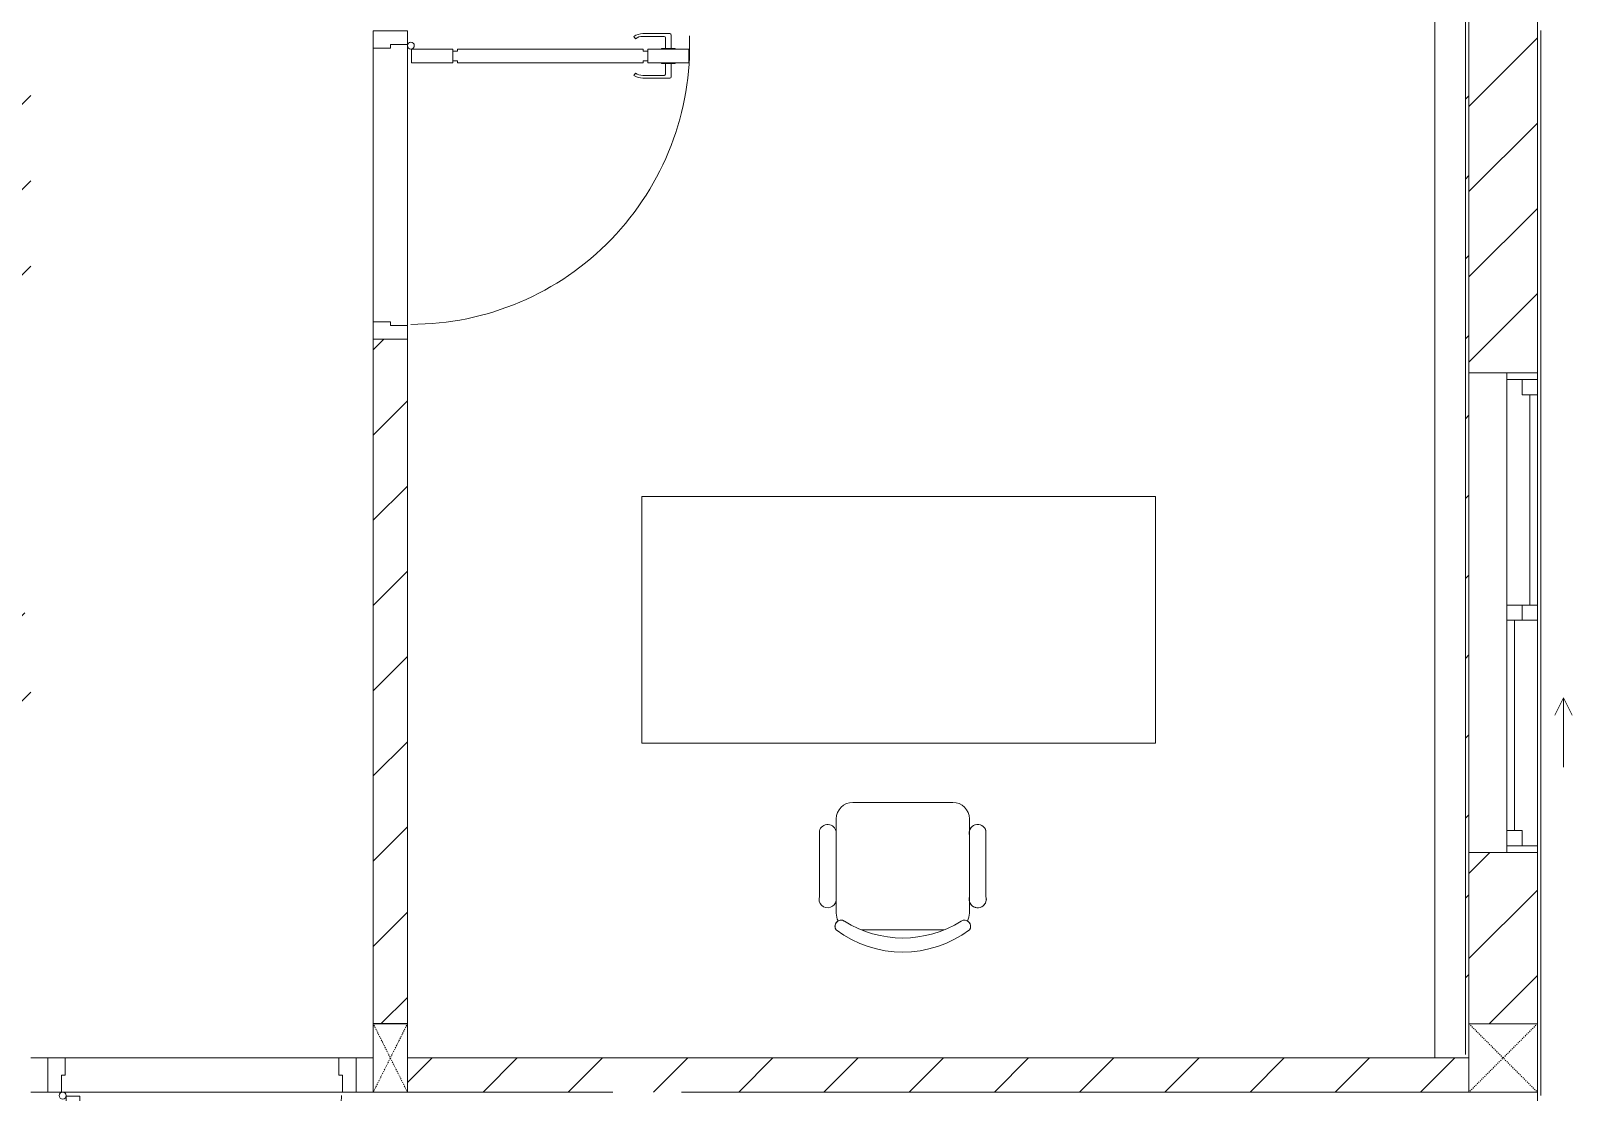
# Model space of a CAD drawing. Header units: millimetres. Extents: x 5357 to 201988, y -16345 to 109895.
# Drawn here: x 122853 to 127354, y 19137 to 22237 of the extents above; entities that cross this region are included whole.
import ezdxf

# ---------------------------------------------------------------- set-up
doc = ezdxf.new("R2010")
doc.units = ezdxf.units.MM
doc.linetypes.add('Dash', pattern=[6, 3, -3])
doc.linetypes.add('Grid Line', pattern=[22.225, 12.7, -3.175, 3.175, -3.175])
for name, color, linetype, lineweight in [('0-1', 7, 'Continuous', 5), ('A-CLNG', 13, 'Continuous', 9), ('A-DETL-GENF-1', 53, 'Continuous', 9), ('A-DETL-THIN', 151, 'Continuous', 9), ('A-DOOR-1', 53, 'Continuous', 9), ('A-FLOR-1', 10, 'Continuous', 9), ('A-FLOR-2', 53, 'Continuous', 9), ('A-GLAZ', 151, 'Continuous', 9), ('A-WALL', 113, 'Continuous', 9), ('A-WALL-1', 9, 'Continuous', 18), ('A-WALL-2', 53, 'Continuous', 9), ('A-WALL-3', 10, 'Continuous', 9), ('A-WALL-4', 113, 'Continuous', 18), ('A-WALL-PATT-1', 10, 'Continuous', 9), ('A-WALL-PATT-2', 53, 'Continuous', 9), ('A-WALL-PATT-3', 111, 'Continuous', 9), ('G-IMPT', 8, 'Continuous', 9), ('I-FURN', 30, 'Continuous', 9), ('I-FURN-1', 53, 'Continuous', 9), ('I-WALL-1', 9, 'Continuous', 18), ('M-EQPM', 50, 'Continuous', 9), ('S-COLS', 52, 'Continuous', 9), ('S-COLS-2', 9, 'Continuous', 18), ('S-COLS-4', 53, 'Continuous', 9), ('S-COLS-5', 52, 'Continuous', 18), ('S-COLS-6', 52, 'Dash', 9), ('S-COLS-HDLN', 52, 'Dash', 9), ('S-COLS-HDLN-1', 53, 'Dash', 9), ('S-GRID-1', 1, 'Grid Line', 9)]:
    doc.layers.add(name, color=color, linetype=linetype, lineweight=lineweight)
pattern_1 = [(45, (0, 0), (-124.4508, 124.4508), [])]

# ---------------------------------------------------------------- blocks, each defined once
blk = doc.blocks.new('NCV_TKTC_KET CAU_rvt-1-TKCS_MB SÂN ĐƯỜNG NỘI BỘ')
at = {"layer": 'A-FLOR-1'}
for p, q in [((122902.6, 19136.9), (122852.6, 19136.9)), ((122852.6, 19136.9), (122902.6, 19136.9)), ((122902.6, 19136.9), (122852.6, 19136.9)), ((122942.6, 19136.9), (122902.6, 19136.9)), ((122902.6, 19136.9), (122942.6, 19136.9)), ((122942.6, 19136.9), (122902.6, 19136.9)), ((123762.6, 19136.9), (122942.6, 19136.9)), ((122942.6, 19136.9), (123762.6, 19136.9)), ((122942.6, 19136.9), (123762.6, 19136.9)), ((123762.6, 19136.9), (122942.6, 19136.9)), ((123802.6, 19136.9), (123762.6, 19136.9)), ((123762.6, 19136.9), (123802.6, 19136.9)), ((123802.6, 19136.9), (123762.6, 19136.9)), ((123852.6, 19136.9), (123802.6, 19136.9)), ((123802.6, 19136.9), (123852.6, 19136.9)), ((123852.6, 19136.9), (123802.6, 19136.9)), ((123948, 19136.9), (123852.9, 19136.9)), ((123852.9, 19136.9), (123948, 19136.9)), ((123948, 19136.9), (123852.9, 19136.9)), ((123952.6, 19136.9), (123948, 19136.9)), ((123948, 19136.9), (123952.6, 19136.9)), ((123952.6, 19136.9), (123948, 19136.9)), ((124552.6, 19136.9), (123952.6, 19136.9)), ((123952.6, 19136.9), (124552.6, 19136.9)), ((124552.6, 19136.9), (123952.6, 19136.9)), ((127052.5, 19136.9), (124752.6, 19136.9)), ((124752.6, 19136.9), (127052.5, 19136.9)), ((126400.6, 19136.9), (124752.6, 19136.9)), ((127252.6, 19136.9), (127252.6, 17586.9))]:
    blk.add_line(p, q, dxfattribs=at)
at = {"layer": 'A-FLOR-2'}
blk.add_line((127252.6, 17586.9), (127252.6, 19136.9), dxfattribs=at)
blk = doc.blocks.new('DOOR_CW_01 CANH MO-PANEL KINH - DIW_01-900x2200-CỬA GỖ VÂN LAMINATE-553393-TKCS_MB SÂN ĐƯỜNG NỘI BỘ')
at = {"layer": 'A-DETL-GENF-1'}
for p, q in [((-397, 872), (-357, 872)), ((-397, 752), (-397, 872)), ((-357, 872), (-357, 752)), ((-442, 737), (-442, 816.5)), ((-399, 820.5), (-438, 820.5)), ((-399, 831.8), (-397, 831.8)), ((-399, 792.2), (-399, 831.8)), ((-397, 792.2), (-397, 831.8)), ((-357, 792.2), (-357, 831.8)), ((-355, 831.8), (-357, 831.8)), ((-355, 792.2), (-355, 831.8)), ((-355, 820.5), (-316, 820.5)), ((-312, 737), (-312, 816.5)), ((-434, 799.5), (-434, 737)), ((-399, 803.5), (-430, 803.5)), ((-397, 792.2), (-399, 792.2)), ((-357, 792.2), (-355, 792.2)), ((-355, 803.5), (-324, 803.5)), ((-320, 799.5), (-320, 737)), ((-357, 752), (-397, 752)), ((-397, 738), (-391, 738)), ((-397, 738), (-397, 196)), ((-363, 752), (-391, 752)), ((-391, 752), (-391, 738)), ((-363, 738), (-363, 752)), ((-357, 738), (-363, 738)), ((-357, 196), (-357, 738)), ((-433.9, 711.2), (-427.3, 715.8)), ((-320.1, 711.2), (-326.7, 715.8)), ((-397, 196), (-391, 196)), ((-357, 182), (-397, 182)), ((-397, 182), (-397, 62)), ((-391, 196), (-391, 182)), ((-391, 182), (-363, 182)), ((-357, 196), (-363, 196)), ((-363, 182), (-363, 196)), ((-357, 62), (-357, 182)), ((-397, 62), (-357, 62))]:
    blk.add_line(p, q, dxfattribs=at)
blk.add_circle((-407, 60), 10, dxfattribs=at)
for centre, radius, start, end in [((-407, 60), 814, 360, 92), ((-438, 816.5), 4, 90, 180), ((-316, 816.5), 4, 0, 90), ((-430, 799.5), 4, 90, 180), ((-324, 799.5), 4, 360, 90), ((-397, 737), 45, 180, 215), ((-397, 737), 37, 180, 215), ((-357, 737), 37, 325, 0), ((-357, 737), 45, 325, 0)]:
    blk.add_arc(centre, radius, start, end, dxfattribs=at)
at = {"layer": 'A-DOOR-1'}
for p, q in [((-410, 50), (-450, 50)), ((-450, 50), (-450, -50)), ((-410, 0), (-410, 50)), ((-407, 50), (-382, 50)), ((450, 50), (410, 50)), ((410, 50), (410, 0)), ((450, -50), (450, 50)), ((-400, 0), (-410, 0)), ((-400, -50), (-400, 0)), ((410, 0), (400, 0)), ((400, 0), (400, -50)), ((-450, -50), (-400, -50)), ((400, -50), (450, -50))]:
    blk.add_line(p, q, dxfattribs=at)
blk = doc.blocks.new('BAN LV A - BAN LV A_dwg_ban hoc2-348006-TKCS_MB SÂN ĐƯỜNG NỘI BỘ')
at = {"layer": 'I-FURN'}
for p, q in [((145.8, 437.4), (-145.8, 437.4)), ((-194.4, 388.8), (-194.4, 113.4)), ((194.4, 113.4), (194.4, 388.8)), ((-243, 354.4), (-243, 162)), ((194.4, 351.4), (194.4, 150.8)), ((243.7, 162), (243.7, 354.4)), ((-120.5, 64.8), (120.5, 64.8))]:
    blk.add_line(p, q, dxfattribs=at)
at = {"layer": 'I-FURN', "flags": 128}
blk.add_lwpolyline([(-737.8, 610.5), (-737.8, 1330.5), (-154.9, 1330.5), (762.2, 1330.5), (762.2, 610.5)], close=True, dxfattribs=at)
at = {"layer": 'I-FURN'}
for centre, radius, start, end in [((-145.8, 388.8), 48.6, 90, 180), ((145.8, 388.8), 48.6, 360, 90), ((-218.7, 347.3), 25.3, 343.7398, 163.7398), ((219.4, 347.3), 25.3, 16.2602, 170.7054), ((-218.7, 154.9), 25.3, 163.7398, 16.2602), ((219.4, 154.9), 25.3, 189.2946, 16.2602), ((-180.2, 75.4), 17.8, 57.9726, 216.6901), ((-145.8, 113.4), 48.6, 180, 207.5844), ((0, 359.3), 318.2, 237.5758, 302.4242), ((180.2, 75.4), 17.8, 323.3099, 122.0274), ((145.8, 113.4), 48.6, 332.4156, 0), ((0, 324), 324, 233.1301, 306.8699)]:
    blk.add_arc(centre, radius, start, end, dxfattribs=at)
blk = doc.blocks.new('BAN LV A - BAN LV A_dwg-348005-TKCS_MB SÂN ĐƯỜNG NỘI BỘ')
at = {"extrusion": (0, 0, -1), "zscale": -1, "rotation": 180}
blk.add_blockref('BAN LV A - BAN LV A_dwg_ban hoc2-348006-TKCS_MB SÂN ĐƯỜNG NỘI BỘ', (-729, 1383.7), dxfattribs=at)
blk = doc.blocks.new('BAN LV A - BAN LV A-348231-TKCS_MB SÂN ĐƯỜNG NỘI BỘ')
at = {"layer": 'I-FURN-1'}
for p, q in [((534.6, 1270.3), (534.6, 1235.9)), ((923.4, 1232.9), (923.4, 1270.3)), ((486, 1221.7), (486, 1029.3)), ((972.7, 1029.3), (972.7, 1221.7)), ((534.6, 1029.3), (534.6, 994.9)), ((923.4, 994.9), (923.4, 1032.3)), ((583.2, 946.3), (874.8, 946.3)), ((1491.2, 773.2), (-8.8, 773.2)), ((-8.8, 773.2), (-8.8, 53.2)), ((1491.2, 53.2), (1491.2, 773.2)), ((-8.8, 53.2), (1491.2, 53.2))]:
    blk.add_line(p, q, dxfattribs=at)
for centre, radius, start, end in [((729, 1059.7), 324, 53.1301, 126.8699), ((548.9, 1308.3), 17.8, 143.3099, 240.596), ((909.2, 1308.3), 17.8, 299.404, 36.6901), ((583.2, 1270.3), 48.6, 152.4156, 180), ((874.8, 1270.3), 48.6, 360, 27.5844), ((510.3, 1228.8), 25.3, 16.2602, 196.2602), ((948.4, 1228.8), 25.3, 343.7398, 170.7054), ((510.3, 1036.4), 25.3, 196.2602, 343.7398), ((583.2, 994.9), 48.6, 180, 270), ((874.8, 994.9), 48.6, 270, 360), ((948.4, 1036.4), 25.3, 189.2946, 343.7398)]:
    blk.add_arc(centre, radius, start, end, dxfattribs=at)
blk.add_blockref('BAN LV A - BAN LV A_dwg-348005-TKCS_MB SÂN ĐƯỜNG NỘI BỘ', (0, 0))
blk = doc.blocks.new('DOOR_CW_01 CANH MO-PANEL KINH - DIG_01-900x2200-CỬA NHÔM KÍNH-400860-TKCS_MB SÂN ĐƯỜNG NỘI BỘ')
at = {"layer": 'A-DETL-GENF-1'}
for p, q in [((-397, -182), (-397, -62)), ((-397, -62), (-357, -62)), ((-357, -62), (-357, -182)), ((-357, -182), (-397, -182)), ((-397, -196), (-391, -196)), ((-397, -738), (-397, -196)), ((-391, -196), (-391, -182)), ((-391, -182), (-363, -182)), ((-363, -182), (-363, -196)), ((-357, -196), (-363, -196)), ((-357, -196), (-357, -738)), ((-433.9, -711.2), (-427.3, -715.8)), ((-320.1, -711.2), (-326.7, -715.8)), ((-442, -737), (-442, -816.5)), ((-434, -799.5), (-434, -737)), ((-397, -738), (-391, -738)), ((-357, -752), (-397, -752)), ((-397, -752), (-397, -872)), ((-391, -752), (-391, -738)), ((-363, -752), (-391, -752)), ((-357, -738), (-363, -738)), ((-363, -738), (-363, -752)), ((-357, -872), (-357, -752)), ((-320, -799.5), (-320, -737)), ((-312, -737), (-312, -816.5)), ((-399, -803.5), (-430, -803.5)), ((-399, -792.2), (-399, -831.8)), ((-397, -792.2), (-399, -792.2)), ((-397, -792.2), (-397, -831.8)), ((-357, -792.2), (-357, -831.8)), ((-357, -792.2), (-355, -792.2)), ((-355, -792.2), (-355, -831.8)), ((-355, -803.5), (-324, -803.5)), ((-399, -820.5), (-438, -820.5)), ((-399, -831.8), (-397, -831.8)), ((-355, -831.8), (-357, -831.8)), ((-355, -820.5), (-316, -820.5)), ((-397, -872), (-357, -872))]:
    blk.add_line(p, q, dxfattribs=at)
blk.add_circle((-407, -60), 10, dxfattribs=at)
for centre, radius, start, end in [((-407, -60), 814, 268, 0), ((-397, -737), 45, 145, 180), ((-397, -737), 37, 145, 180), ((-357, -737), 37, 0, 35), ((-357, -737), 45, 360, 35), ((-430, -799.5), 4, 180, 270), ((-324, -799.5), 4, 270, 0), ((-438, -816.5), 4, 180, 270), ((-316, -816.5), 4, 270, 0)]:
    blk.add_arc(centre, radius, start, end, dxfattribs=at)
at = {"layer": 'A-DOOR-1'}
for p, q in [((-450, -50), (-450, 50)), ((-450, 50), (-400, 50)), ((-400, 50), (-400, 0)), ((400, 0), (400, 50)), ((400, 50), (450, 50)), ((450, 50), (450, -50)), ((-410, 0), (-410, -50)), ((-400, 0), (-410, 0)), ((410, 0), (400, 0)), ((410, -50), (410, 0)), ((-410, -50), (-450, -50)), ((-407, -50), (-382, -50)), ((450, -50), (410, -50))]:
    blk.add_line(p, q, dxfattribs=at)
blk = doc.blocks.new('G1_SOF - BO TRU - 100x200-V106-TKCS_MB SÂN ĐƯỜNG NỘI BỘ')
at = {"layer": 'S-COLS-2'}
for p, q in [((50, 100), (-50, 100)), ((-50, 100), (-50, -100)), ((50, -100), (50, 100)), ((-50, -100), (50, -100))]:
    blk.add_line(p, q, dxfattribs=at)
at = {"layer": 'S-COLS-HDLN-1'}
for p, q in [((50, 100), (-50, -100)), ((-50, 100), (50, -100))]:
    blk.add_line(p, q, dxfattribs=at)
blk = doc.blocks.new('NCV_TKTC_TANG 1_rvt-1-TKCS_MB SÂN ĐƯỜNG NỘI BỘ')
at = {"layer": 'A-WALL-PATT-1'}
h = blk.add_hatch(dxfattribs=at)
h.set_pattern_fill('FP_1', color=256, style=0, pattern_type=2)
h.set_pattern_definition(pattern_1)
h.paths.add_polyline_path([(122852.6, 17586.9), (122852.6, 19136.9), (122752.6, 19136.9), (122752.6, 17586.9), (122851.9, 17586.9)])
h.paths.add_polyline_path([(122802.6, 20236.9), (122852.6, 20236.9), (122852.6, 20536.5), (122752.6, 20536.5), (122752.6, 20236.9), (122769.3, 20236.9)])
h.paths.add_polyline_path([(122752.6, 21336.5), (122852.6, 21336.5), (122852.6, 22236.9), (122752.6, 22236.9), (122752.6, 21734.7)])
h = blk.add_hatch(dxfattribs=at)
h.set_pattern_fill('FP_1', color=256, style=0, pattern_type=2)
h.set_pattern_definition(pattern_1)
h.paths.add_polyline_path([(123948, 19337.4), (123952.6, 19337.4), (123952.6, 21336.5), (123852.6, 21336.5), (123852.6, 19337.4)])
h = blk.add_hatch(dxfattribs=at)
h.set_pattern_fill('FP_1', color=256, style=0, pattern_type=2)
h.set_pattern_definition(pattern_1)
h.paths.add_polyline_path([(127052.5, 19136.9), (127052.6, 19136.9), (127052.5, 19236.9), (123952.6, 19236.9), (123952.6, 19136.9), (126952.6, 19136.9)])
at = {"layer": 'A-WALL-PATT-2'}
h = blk.add_hatch(dxfattribs=at)
h.set_pattern_fill('FP_2', color=256, style=0, pattern_type=2)
h.set_pattern_definition([(45, (0, 0), (-116.67262, 116.67262), [])])
h.paths.add_polyline_path([(127052.5, 19246.9), (127052.6, 19246.9), (127052.5, 22336.9), (127042.6, 22336.9), (127042.6, 19246.9)])
at = {"layer": 'A-FLOR-1'}
for p, q in [((123852.6, 22236.5), (123852.6, 22186.5)), ((123852.6, 22186.5), (123852.6, 21386.5)), ((123852.6, 21386.5), (123852.6, 21336.9)), ((123852.6, 21336.5), (123852.6, 19337.4)), ((123852.6, 19336.9), (123852.6, 19236.9)), ((122902.6, 19236.9), (122852.6, 19236.9)), ((122952.6, 19236.9), (122902.6, 19236.9)), ((122902.6, 19236.9), (122952.6, 19236.9)), ((123752.6, 19236.9), (122952.6, 19236.9)), ((122952.6, 19236.9), (123752.6, 19236.9)), ((123802.6, 19236.9), (123752.6, 19236.9)), ((123752.6, 19236.9), (123802.6, 19236.9)), ((123852.6, 19236.9), (123802.6, 19236.9))]:
    blk.add_line(p, q, dxfattribs=at)
at = {"layer": 'A-FLOR-2'}
for p, q in [((123852.6, 21386.5), (123852.6, 22186.5)), ((122952.6, 19236.9), (123752.6, 19236.9)), ((123752.6, 19236.9), (122952.6, 19236.9))]:
    blk.add_line(p, q, dxfattribs=at)
at = {"layer": 'A-WALL-1'}
for p, q in [((123852.6, 19337.4), (123952.6, 19337.4)), ((122862.6, 19236.9), (122852.6, 19236.9)), ((123852.6, 19236.9), (123842.6, 19236.9)), ((127052.6, 19236.9), (123952.6, 19236.9)), ((127052.6, 19136.9), (127052.6, 19236.9))]:
    blk.add_line(p, q, dxfattribs=at)
at = {"layer": 'A-WALL-2'}
for p, q in [((123952.6, 22196.5), (123952.6, 21376.5)), ((123852.6, 21386.5), (123852.6, 22186.5)), ((123852.6, 21336.5), (123852.6, 19337.4)), ((123952.6, 19337.4), (123952.6, 21336.5)), ((122902.6, 19236.9), (122862.6, 19236.9)), ((123842.6, 19236.9), (123802.6, 19236.9))]:
    blk.add_line(p, q, dxfattribs=at)
at = {"layer": 'A-WALL-3'}
for p, q in [((122902.6, 19236.9), (122952.6, 19236.9)), ((122952.6, 19236.9), (123752.6, 19236.9)), ((123752.6, 19236.9), (123802.6, 19236.9))]:
    blk.add_line(p, q, dxfattribs=at)
at = {"layer": 'I-WALL-1'}
for p, q in [((127052.6, 21237.4), (127052.6, 22336.9)), ((127042.6, 22326.9), (127042.6, 19246.9)), ((127052.6, 19246.9), (127052.6, 19837.4))]:
    blk.add_line(p, q, dxfattribs=at)
at = {"layer": 'A-DOOR-1', "rotation": 269.9999999999996}
blk.add_blockref('DOOR_CW_01 CANH MO-PANEL KINH - DIW_01-900x2200-CỬA GỖ VÂN LAMINATE-553393-TKCS_MB SÂN ĐƯỜNG NỘI BỘ', (123902.6, 21786.5), dxfattribs=at)
at = {"layer": 'A-DOOR-1'}
blk.add_blockref('DOOR_CW_01 CANH MO-PANEL KINH - DIG_01-900x2200-CỬA NHÔM KÍNH-400860-TKCS_MB SÂN ĐƯỜNG NỘI BỘ', (123352.6, 19186.9), dxfattribs=at)
at = {"layer": 'I-FURN-1', "rotation": 180}
blk.add_blockref('BAN LV A - BAN LV A-348231-TKCS_MB SÂN ĐƯỜNG NỘI BỘ', (126128.2, 20929.7), dxfattribs=at)
at = {"layer": 'S-COLS-4', "rotation": 180}
blk.add_blockref('G1_SOF - BO TRU - 100x200-V106-TKCS_MB SÂN ĐƯỜNG NỘI BỘ', (123902.6, 19236.9), dxfattribs=at)
blk = doc.blocks.new('1_FAMILY RVT - W01-WxH 1400x1400xmm-389822-TKCS_MB SÂN ĐƯỜNG NỘI BỘ')
at = {"layer": 'A-GLAZ'}
for p, q in [((248.4, 172.39), (299.2, 197.79)), ((248.4, 172.39), (299.2, 146.99)), ((248.4, 172.39), (451.6, 172.39)), ((-700, 96.19), (-700, -103.81)), ((700, 96.19), (-700, 96.19)), ((-700, 96.19), (-636.5, 96.19)), ((-680.95, 96.19), (-680.95, 7.29)), ((-636.5, 96.19), (-22.225, 96.19)), ((-636.5, 96.19), (-636.5, 51.74)), ((-22.225, 7.29), (-22.225, 96.19)), ((-22.225, 96.19), (22.225, 96.19)), ((22.225, 96.19), (680.95, 96.19)), ((22.225, 96.19), (22.225, 7.29)), ((680.95, 96.19), (700, 96.19)), ((680.95, 96.19), (680.95, 7.29)), ((700, -103.81), (700, 96.19)), ((-636.5, 51.74), (-680.95, 51.74)), ((-636.5, 73.965), (-22.225, 73.965)), ((22.225, 51.74), (-22.225, 51.74)), ((636.5, 51.74), (636.5, 7.29)), ((680.95, 51.74), (636.5, 51.74)), ((-700, 7.29), (-680.95, 7.29)), ((-680.95, 7.29), (-22.225, 7.29)), ((-22.225, 7.29), (22.225, 7.29)), ((22.225, 29.515), (636.5, 29.515)), ((22.225, 7.29), (636.5, 7.29)), ((636.5, 7.29), (700, 7.29)), ((-700, -103.81), (700, -103.81))]:
    blk.add_line(p, q, dxfattribs=at)
blk = doc.blocks.new('TKTC_XREF_251221_MB TANG 1 - TKTC_XREF_260130_MB TANG 1_dwg-4202109-TKCS_MB SÂN ĐƯỜNG NỘI BỘ')
at = {"layer": 'G-IMPT'}
blk.add_line((-75899.1, -383759.7), (-75899.1, -382209.7), dxfattribs=at)
blk = doc.blocks.new('TKTC_XREF_251221_MB TANG 1 - TKTC_XREF_251221_MB TANG 1-2038492-TKCS_MB SÂN ĐƯỜNG NỘI BỘ')
blk.add_blockref('TKTC_XREF_251221_MB TANG 1 - TKTC_XREF_260130_MB TANG 1_dwg-4202109-TKCS_MB SÂN ĐƯỜNG NỘI BỘ', (169499.1, 384109.7))
blk = doc.blocks.new('G1_SOF - BO TRU - 200x200-3051103-TKCS_MB SÂN ĐƯỜNG NỘI BỘ')
at = {"layer": 'S-COLS-HDLN'}
for p, q in [((-100, -100), (100, 100)), ((100, -100), (-100, 100))]:
    blk.add_line(p, q, dxfattribs=at)

msp = doc.modelspace()

# ---------------------------------------------------------------- hatches: boundary and pattern name
at = {"layer": 'A-WALL-PATT-3'}
h = msp.add_hatch(dxfattribs=at)
h.set_pattern_fill('FP_1', color=256, style=0, pattern_type=2)
h.set_pattern_definition(pattern_1)
h.paths.add_polyline_path([(127252.5, 19336.9), (127252.6, 19336.9), (127252.5, 19837.4), (127052.6, 19837.4), (127052.6, 19336.9)])
h.paths.add_polyline_path([(127052.6, 21237.4), (127252.6, 21237.4), (127252.5, 22237.4), (127052.6, 22237.4)])

# ---------------------------------------------------------------- linework, layer by layer
at = {"layer": 'A-CLNG'}
msp.add_line((126952.6, 19236.9), (126952.6, 22336.9), dxfattribs=at)
at = {"layer": 'A-DETL-THIN'}
for p, q in [((127252.6, 17236.9), (127252.6, 78235.3)), ((127252.6, 33837.4), (127252.6, 17236.9))]:
    msp.add_line(p, q, dxfattribs=at)
at = {"layer": 'A-WALL'}
for p, q in [((127252.6, 22237.4), (127252.6, 21237.4)), ((127252.6, 19837.4), (127252.6, 19336.9)), ((127052.6, 19336.9), (127252.6, 19336.9)), ((127052.5, 19236.9), (127052.5, 19246.9))]:
    msp.add_line(p, q, dxfattribs=at)
at = {"layer": 'A-WALL-4'}
for p, q in [((127052.6, 22237.4), (127052.6, 21237.4)), ((127262.6, 19126.9), (127262.6, 22237.4)), ((127052.6, 19837.4), (127052.6, 19336.9)), ((127252.6, 19336.9), (127252.6, 19136.9))]:
    msp.add_line(p, q, dxfattribs=at)
at = {"layer": 'S-COLS'}
msp.add_line((127252.6, 19336.9), (127052.6, 19336.9), dxfattribs=at)
at = {"layer": 'S-COLS-5'}
for p, q in [((127052.6, 19336.9), (127052.6, 19136.9)), ((127252.6, 19136.9), (127252.6, 19336.9)), ((127052.6, 19136.9), (127252.6, 19136.9))]:
    msp.add_line(p, q, dxfattribs=at)
at = {"layer": 'S-GRID-1'}
for p, q in [((127252.6, 20960.6), (127252.6, 80482.7)), ((127252.6, 15460.6), (127252.6, 20960.6))]:
    msp.add_line(p, q, dxfattribs=at)

# ---------------------------------------------------------------- block references
at = {"layer": '0-1'}
for name in ['NCV_TKTC_KET CAU_rvt-1-TKCS_MB SÂN ĐƯỜNG NỘI BỘ', 'NCV_TKTC_TANG 1_rvt-1-TKCS_MB SÂN ĐƯỜNG NỘI BỘ']:
    msp.add_blockref(name, (0, 0), dxfattribs=at)
at = {"layer": 'A-GLAZ', "rotation": 270}
msp.add_blockref('1_FAMILY RVT - W01-WxH 1400x1400xmm-389822-TKCS_MB SÂN ĐƯỜNG NỘI BỘ', (127156.4, 20537.4), dxfattribs=at)
at = {"layer": 'M-EQPM'}
msp.add_blockref('TKTC_XREF_251221_MB TANG 1 - TKTC_XREF_251221_MB TANG 1-2038492-TKCS_MB SÂN ĐƯỜNG NỘI BỘ', (33652.6, 17236.9), dxfattribs=at)
at = {"layer": 'S-COLS-6', "rotation": 180}
msp.add_blockref('G1_SOF - BO TRU - 200x200-3051103-TKCS_MB SÂN ĐƯỜNG NỘI BỘ', (127152.6, 19236.9), dxfattribs=at)

doc.saveas('drawing.dxf')
